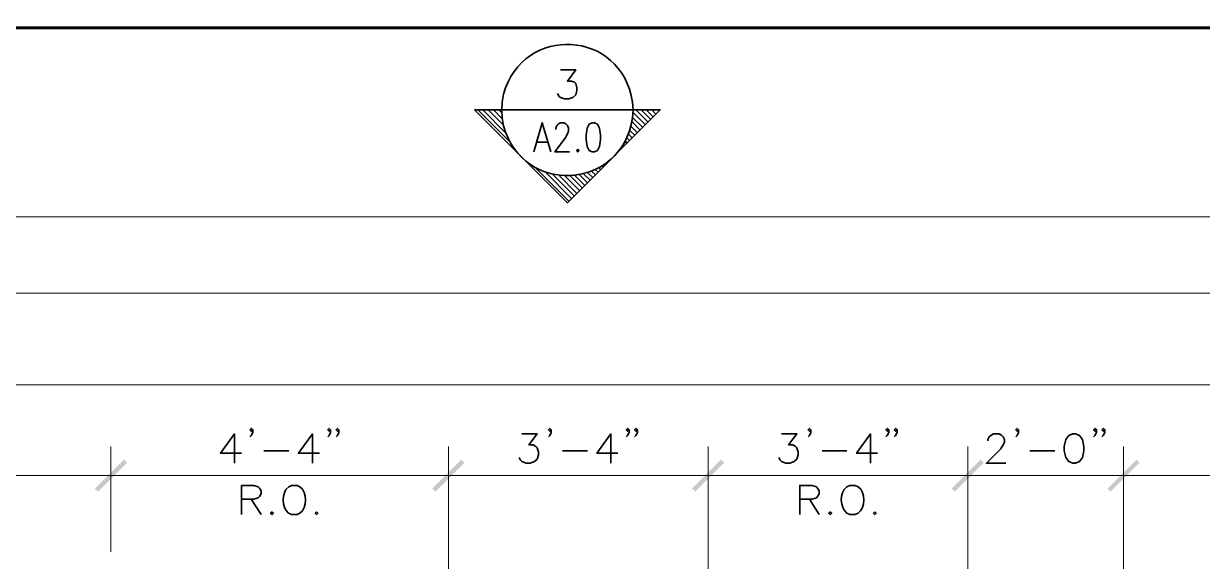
# Model space of a CAD drawing. Header units: inches. Extents: x 5 to 516, y -193 to 129.
# Drawn here: x 34.42 to 49.55, y 88.88 to 95.79 of the extents above; entities that cross this region are included whole.
import ezdxf

# ---------------------------------------------------------------- set-up
doc = ezdxf.new("R2010")
doc.units = ezdxf.units.IN
doc.header["$MEASUREMENT"] = 0
doc.layers.add('PDF_Geometry', color=7, linetype='Continuous')
doc.layers.add('PDF_Solid Fills', color=7, linetype='Continuous')

msp = doc.modelspace()

# ---------------------------------------------------------------- hatches: boundary and pattern name
at = {"layer": 'PDF_Solid Fills', "transparency": 33554559}
for points in [[(35.3702955, 89.7743382), (35.7036288, 90.1876716), (35.3302955, 89.8143382)], [(40.0369625, 90.1876716), (39.6636292, 89.8143382), (39.7036292, 89.7743382)], [(43.0369628, 89.7743382), (43.3702961, 90.1876716), (42.9969628, 89.8143382)], [(46.3702964, 89.7743382), (46.7036297, 90.1876716), (46.3302964, 89.8143382)], [(48.7036299, 90.1876716), (48.3302965, 89.8143382), (48.3702965, 89.7743382)]]:
    msp.add_hatch(color=256, dxfattribs=at).paths.add_polyline_path(points)

# ---------------------------------------------------------------- linework, layer by layer
at = {"layer": 'PDF_Geometry', "lineweight": 60}
msp.add_lwpolyline([(144.7703083, 5.7343364), (144.7703083, 95.731007), (9.7736341, 95.731007), (9.7736341, 5.7343364)], dxfattribs=at)
at = {"layer": 'PDF_Geometry', "lineweight": 35}
for points in [[(41.3069686, 95.1910086), (41.5036353, 95.1910086), (41.3969686, 95.0476752), (41.4503019, 95.0476752), (41.4869686, 95.0310086), (41.5036353, 95.0143419), (41.5203019, 94.9610086), (41.5203019, 94.9243419), (41.5036353, 94.8710086), (41.4669686, 94.8343419), (41.4136353, 94.8176752), (41.3603019, 94.8176752), (41.3069686, 94.8343419), (41.2903019, 94.8510086), (41.2703019, 94.8876752)], [(40.5769653, 94.8776758), (40.5602986, 94.7776758), (40.5536319, 94.6776757), (40.5602986, 94.5743424), (40.5769653, 94.4743424)], [(42.2336321, 94.5743424), (42.2402988, 94.6776757), (42.2336321, 94.7776758)], [(40.2036292, 94.6776757), (40.5536292, 94.6776757)], [(40.2036311, 94.6776757), (41.3969645, 93.4843423), (42.590298, 94.6776757), (42.2402979, 94.6776757), (40.5536311, 94.6776757)], [(40.2469642, 94.6776757), (40.6636309, 94.261009)], [(40.3136349, 94.6776757), (40.6036349, 94.3843424)], [(40.3802989, 94.6776757), (40.5769655, 94.4810091)], [(40.4502994, 94.6776757), (40.5602994, 94.5643424)], [(40.5169702, 94.6776757), (40.5536368, 94.6410091)], [(42.2402979, 94.644337), (42.4002979, 94.484337)], [(42.2769665, 94.6776757), (42.4336332, 94.5210091)], [(42.3436305, 94.6776757), (42.4669638, 94.5543424)], [(42.4103012, 94.6776757), (42.5003012, 94.5876757)], [(42.4803017, 94.6776757), (42.5336351, 94.6210091)], [(40.9669688, 94.1376773), (41.0736355, 94.5110107), (41.1836355, 94.1376773)], [(41.2503008, 94.4243391), (41.2503008, 94.4410058), (41.2636342, 94.4776725), (41.2769675, 94.4943391), (41.3036342, 94.5110058), (41.3569675, 94.5110058), (41.3836342, 94.4943391), (41.3969675, 94.4776725), (41.4103008, 94.4410058), (41.4103008, 94.4043391), (41.3969675, 94.3710058), (41.3703008, 94.3143391), (41.2369675, 94.1376724), (41.4236342, 94.1376724)], [(42.2136323, 94.4676741), (42.2969657, 94.3843408)], [(42.2269651, 94.5243419), (42.3302985, 94.4176752)], [(42.2336315, 94.5810096), (42.3669649, 94.4510096)], [(42.1603012, 94.3176768), (42.1969678, 94.2810101)], [(42.1803004, 94.3643416), (42.2303004, 94.3176749)], [(42.2002996, 94.4143429), (42.2636329, 94.3510096)], [(41.0069672, 94.261009), (41.1436339, 94.261009)], [(42.0569686, 94.1510101), (42.060302, 94.1476768)], [(42.086964, 94.1910085), (42.0936307, 94.1810085)], [(42.1136364, 94.2310069), (42.1269697, 94.2143402)], [(42.1369654, 94.2743418), (42.1636321, 94.2476752)], [(41.9202974, 94.0143388), (41.926964, 94.0110055)], [(41.9569659, 94.0476708), (41.9602993, 94.0443375)], [(42.0269665, 94.1143416), (42.0269665, 94.1176749)], [(40.9803016, 93.9410085), (41.4169683, 93.5043418)], [(41.1069631, 93.8843407), (41.4502965, 93.537674)], [(41.2036293, 93.8543386), (41.4869626, 93.5710052)], [(41.2869626, 93.8410058), (41.520296, 93.6043391)], [(41.4902979, 93.837676), (41.6202979, 93.7076759)], [(41.5503022, 93.8476722), (41.6536356, 93.7410055)], [(41.6036334, 93.8576751), (41.6903001, 93.7743418)], [(41.6569645, 93.8743377), (41.7236312, 93.8076711)], [(41.7069659, 93.8910071), (41.7569659, 93.8443404)], [(41.7536307, 93.9110063), (41.7902973, 93.877673)], [(41.8003022, 93.9343421), (41.8236356, 93.9110087)], [(41.8436304, 93.9610077), (41.8569637, 93.944341)], [(41.8836356, 93.9876733), (41.8903022, 93.9776733)], [(41.3602998, 93.8343394), (41.5536331, 93.641006)], [(41.4269637, 93.8343394), (41.5869637, 93.6743394)], [(37.1236322, 90.1410084), (37.1236322, 90.5176751), (36.9436322, 90.2676751), (37.2136322, 90.2676751)], [(37.3569628, 90.5710063), (37.3369628, 90.5510063), (37.3202962, 90.5710063), (37.3369628, 90.587673), (37.3569628, 90.5710063), (37.3569628, 90.5343396), (37.3369628, 90.497673), (37.3202962, 90.4810063)], [(38.1236323, 90.1410084), (38.1236323, 90.5176751), (37.9436323, 90.2676751), (38.2136323, 90.2676751)], [(38.3569629, 90.5710063), (38.3369629, 90.5510063), (38.3202963, 90.5710063), (38.3369629, 90.587673), (38.3569629, 90.5710063), (38.3569629, 90.5343396), (38.3369629, 90.497673), (38.3202963, 90.4810063)], [(38.463632, 90.5710063), (38.443632, 90.5510063), (38.4269654, 90.5710063), (38.443632, 90.587673), (38.463632, 90.5710063), (38.463632, 90.5343396), (38.443632, 90.497673), (38.4269654, 90.4810063)], [(40.8136349, 90.5176751), (41.0103016, 90.5176751), (40.903635, 90.3743418), (40.9569683, 90.3743418), (40.993635, 90.3543418), (41.0103016, 90.3376751), (41.0269683, 90.2843418), (41.0269683, 90.2476751), (41.0103016, 90.1943418), (40.973635, 90.1610084), (40.9203016, 90.1410084), (40.8669683, 90.1410084), (40.8136349, 90.1610084), (40.7969683, 90.1776751), (40.7769683, 90.2143418)], [(41.1902965, 90.5710063), (41.1702965, 90.5510063), (41.1536298, 90.5710063), (41.1702965, 90.587673), (41.1902965, 90.5710063), (41.1902965, 90.5343396), (41.1702965, 90.497673), (41.1536298, 90.4810063)], [(41.9569659, 90.1410084), (41.9569659, 90.5176751), (41.7769659, 90.2676751), (42.0469659, 90.2676751)], [(42.1902966, 90.5710063), (42.1702966, 90.5510063), (42.1536299, 90.5710063), (42.1702966, 90.587673), (42.1902966, 90.5710063), (42.1902966, 90.5343396), (42.1702966, 90.497673), (42.1536299, 90.4810063)], [(42.2969657, 90.5710063), (42.2769657, 90.5510063), (42.260299, 90.5710063), (42.2769657, 90.587673), (42.2969657, 90.5710063), (42.2969657, 90.5343396), (42.2769657, 90.497673), (42.260299, 90.4810063)], [(44.1469685, 90.5176751), (44.3436352, 90.5176751), (44.2369686, 90.3743418), (44.2903019, 90.3743418), (44.3269686, 90.3543418), (44.3436352, 90.3376751), (44.3603019, 90.2843418), (44.3603019, 90.2476751), (44.3436352, 90.1943418), (44.3069686, 90.1610084), (44.2536352, 90.1410084), (44.2003019, 90.1410084), (44.1469685, 90.1610084), (44.1303019, 90.1776751), (44.1103019, 90.2143418)], [(44.5236301, 90.5710063), (44.5036301, 90.5510063), (44.4869634, 90.5710063), (44.5036301, 90.587673), (44.5236301, 90.5710063), (44.5236301, 90.5343396), (44.5036301, 90.497673), (44.4869634, 90.4810063)], [(45.2902995, 90.1410084), (45.2902995, 90.5176751), (45.1102995, 90.2676751), (45.3802995, 90.2676751)], [(45.5236302, 90.5710063), (45.5036302, 90.5510063), (45.4869635, 90.5710063), (45.5036302, 90.587673), (45.5236302, 90.5710063), (45.5236302, 90.5343396), (45.5036302, 90.497673), (45.4869635, 90.4810063)], [(45.6302993, 90.5710063), (45.6102993, 90.5510063), (45.5936326, 90.5710063), (45.6102993, 90.587673), (45.6302993, 90.5710063), (45.6302993, 90.5343396), (45.6102993, 90.497673), (45.5936326, 90.4810063)], [(46.796966, 90.4276754), (46.796966, 90.4443421), (46.8136327, 90.4810087), (46.8336327, 90.4976754), (46.866966, 90.5176754), (46.9402994, 90.5176754), (46.9736327, 90.4976754), (46.9936327, 90.4810087), (47.0102994, 90.4443421), (47.0102994, 90.4110087), (46.9936327, 90.3743421), (46.9569661, 90.3210087), (46.776966, 90.1410087), (47.0269661, 90.1410087)], [(47.190297, 90.5710063), (47.170297, 90.5510063), (47.1536303, 90.5710063), (47.170297, 90.587673), (47.190297, 90.5710063), (47.190297, 90.5343396), (47.170297, 90.497673), (47.1536303, 90.4810063)], [(48.190297, 90.5710063), (48.170297, 90.5510063), (48.1536304, 90.5710063), (48.170297, 90.587673), (48.190297, 90.5710063), (48.190297, 90.5343396), (48.170297, 90.497673), (48.1536304, 90.4810063)], [(48.2969662, 90.5710063), (48.2769662, 90.5510063), (48.2602995, 90.5710063), (48.2769662, 90.587673), (48.2969662, 90.5710063), (48.2969662, 90.5343396), (48.2769662, 90.497673), (48.2602995, 90.4810063)], [(37.5003005, 90.3010071), (37.8203006, 90.3010071)], [(41.3336342, 90.3010071), (41.6536342, 90.3010071)], [(44.6669678, 90.3010071), (44.9869678, 90.3010071)], [(47.3336347, 90.3010071), (47.6536347, 90.3010071)], [(37.2136319, 89.4810065), (37.2136319, 89.8543399), (37.373632, 89.8543399), (37.4269653, 89.8376732), (37.443632, 89.8210065), (37.463632, 89.7843399), (37.463632, 89.7476732), (37.443632, 89.7143398), (37.4269653, 89.6943398), (37.373632, 89.6776732), (37.2136319, 89.6776732)], [(37.9636296, 89.8376716), (37.9269629, 89.8543382), (37.8569629, 89.8543382), (37.8202962, 89.8376716), (37.7836295, 89.8010049)], [(44.3802992, 89.4810065), (44.3802992, 89.8543399), (44.5402992, 89.8543399), (44.5936325, 89.8376732), (44.6102992, 89.8210065), (44.6302992, 89.7843399), (44.6302992, 89.7476732), (44.6102992, 89.7143398), (44.5936325, 89.6943398), (44.5402992, 89.6776732), (44.3802992, 89.6776732)], [(45.1302968, 89.8376716), (45.0936301, 89.8543382), (45.0236301, 89.8543382), (44.9869635, 89.8376716), (44.9502968, 89.8010049)], [(37.3369637, 89.6776753), (37.4636303, 89.4810087)], [(44.5036309, 89.6776753), (44.6302976, 89.4810087)], [(37.8569629, 89.4810049), (37.9269629, 89.4810049), (37.9636296, 89.4976715)], [(45.0236301, 89.4810049), (45.0936301, 89.4810049), (45.1302968, 89.4976715)]]:
    msp.add_lwpolyline(points, dxfattribs=at)
for points in [[(41.7169689, 94.5110091), (41.6769689, 94.4943424), (41.6503022, 94.4410091), (41.6369689, 94.3510091), (41.6369689, 94.2976757), (41.6503022, 94.2076757), (41.6769689, 94.1543424), (41.7169689, 94.1376757), (41.7436356, 94.1376757), (41.7836356, 94.1543424), (41.8103022, 94.2076757), (41.8236356, 94.2976757), (41.8236356, 94.3510091), (41.8103022, 94.4410091), (41.7836356, 94.4943424), (41.7436356, 94.5110091)], [(41.530303, 94.1743391), (41.5169697, 94.1543391), (41.530303, 94.1376724), (41.5436364, 94.1543391)], [(47.8869659, 90.5176751), (47.8336325, 90.4976751), (47.7969659, 90.4443418), (47.7769658, 90.3543418), (47.7769658, 90.3010085), (47.7969659, 90.2143418), (47.8336325, 90.1610084), (47.8869659, 90.1410084), (47.9202992, 90.1410084), (47.9736325, 90.1610084), (48.0102992, 90.2143418), (48.0269659, 90.3010085), (48.0269659, 90.3543418), (48.0102992, 90.4443418), (47.9736325, 90.4976751), (47.9202992, 90.5176751)], [(37.6069629, 89.5176751), (37.5869629, 89.4976751), (37.6069629, 89.4810084), (37.6236295, 89.4976751)], [(38.1769635, 89.5176751), (38.1602968, 89.4976751), (38.1769635, 89.4810084), (38.1936301, 89.4976751)], [(44.7736301, 89.5176751), (44.7536301, 89.4976751), (44.7736301, 89.4810084), (44.7902968, 89.4976751)], [(45.3436307, 89.5176751), (45.326964, 89.4976751), (45.3436307, 89.4810084), (45.3602974, 89.4976751)]]:
    msp.add_lwpolyline(points, close=True, dxfattribs=at)
at = {"layer": 'PDF_Geometry', "lineweight": 15}
for points in [[(25.8702947, 93.3043439), (126.1436385, 93.3043439)], [(25.8702947, 92.3243363), (83.830301, 92.3243363), (93.3069685, 92.3243363)], [(84.1202994, 91.1476733), (28.2036282, 91.1476733), (25.8702947, 91.1476733)], [(28.2036282, 89.9810065), (35.5369622, 89.9810065), (39.8702958, 89.9810065), (43.2036294, 89.9810065), (46.536963, 89.9810065), (48.5369632, 89.9810065), (52.8702969, 89.9810065)]]:
    msp.add_lwpolyline(points, dxfattribs=at)
for points in [[(35.5369622, 90.3543423), (35.5369622, 89.0043422)], [(39.8702958, 90.3543425), (39.8702958, 84.0043418)], [(43.2036294, 90.3543425), (43.2036294, 84.0043418)], [(46.536963, 90.3543425), (46.536963, 84.0043418)], [(48.5369632, 90.3543425), (48.5369632, 84.0043418)]]:
    msp.add_lwpolyline(points, close=True, dxfattribs=at)
at = {"layer": 'PDF_Geometry', "lineweight": 35}
for points in [[(42.2336321, 94.7776758), (42.0956321, 95.7080648), (40.8282431, 95.7854537), (40.5769653, 94.8776758)], [(40.5769653, 94.4743424), (40.8282431, 93.5665645), (42.0956321, 93.6439534), (42.2336321, 94.5743424)], [(37.7836295, 89.8010049), (37.7193518, 89.7085604), (37.7390184, 89.5127826), (37.8569629, 89.4810049)], [(37.9636296, 89.4976715), (38.060074, 89.5680604), (38.0627962, 89.7675604), (37.9636296, 89.8376716)], [(44.9502968, 89.8010049), (44.886019, 89.7085604), (44.9056857, 89.5127826), (45.0236301, 89.4810049)], [(45.1302968, 89.4976715), (45.2267413, 89.5680604), (45.2294635, 89.7675604), (45.1302968, 89.8376716)]]:
    msp.add_open_spline(points, degree=3, dxfattribs=at)
at = {"layer": 'PDF_Solid Fills', "lineweight": 9, "transparency": 33554559}
for points in [[(35.3702955, 89.7743415), (35.7036288, 90.1876748), (35.7436288, 90.1476748)], [(35.743634, 90.1476732), (35.703634, 90.1876732), (35.3703006, 89.7743399)], [(39.7036292, 89.7743415), (40.0369625, 90.1876748), (40.0769625, 90.1476748)], [(40.0769677, 90.1476732), (40.0369677, 90.1876732), (39.7036343, 89.7743399)], [(43.0369628, 89.7743415), (43.3702961, 90.1876748), (43.4102961, 90.1476748)], [(48.743635, 90.1476732), (48.703635, 90.1876732), (48.3703017, 89.7743399)]]:
    msp.add_solid(points, dxfattribs=at)
at = {"layer": 'PDF_Solid Fills', "lineweight": 35, "transparency": 33554559}
for points in [[(43.4103013, 90.1476732), (43.3703013, 90.1876732), (43.0369679, 89.7743399)], [(46.3702964, 89.7743415), (46.7036297, 90.1876748), (46.7436297, 90.1476748)], [(46.7436349, 90.1476732), (46.7036349, 90.1876732), (46.3703015, 89.7743399)], [(48.3702965, 89.7743415), (48.7036299, 90.1876748), (48.7436299, 90.1476748)]]:
    msp.add_solid(points, dxfattribs=at)

doc.saveas('drawing.dxf')
